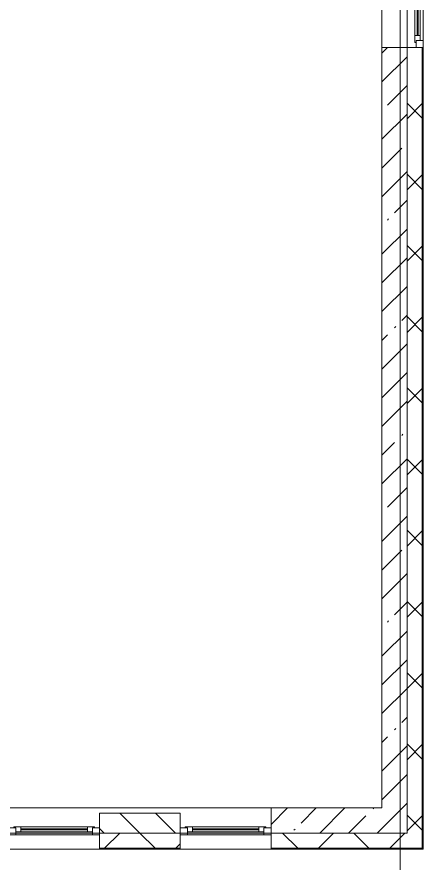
# Model space of a CAD drawing. Header units: millimetres. Extents: x -3238 to 193830, y -8553 to 29000.
# Drawn here: x 180167 to 184195, y -397 to 8004 of the extents above; entities that cross this region are included whole.
import ezdxf

# ---------------------------------------------------------------- set-up
doc = ezdxf.new("R2010")
doc.units = ezdxf.units.MM
for name, color, linetype, lineweight in [('A-GLAZ-2', 7, 'Continuous', 5), ('A-WALL', 7, 'Continuous', 9), ('A-WALL-3', 7, 'Continuous', 5), ('I-WALL-6', 7, 'Continuous', 5), ('Оси', 7, 'Continuous', 9)]:
    doc.layers.add(name, color=color, linetype=linetype, lineweight=lineweight)
pattern_1 = [(45, (58957.15, 0), (-353.5534, 353.5534), []), (135, (58957.15, 0), (-353.5534, -353.5534), [])]
pattern_2 = [(45, (58957.15, 0), (-285.1231, 285.1231), []), (45, (59242.27, 0), (-285.1231, 285.1231), [504.031, -100.806, 16.764, -84.042])]

# ---------------------------------------------------------------- blocks, each defined once
blk = doc.blocks.new('120_Окно_СКБ_1Ст - 120_Окно_СКБ_1Ст 900х2500_h_ с форточкой-22876038-2_3_1_птичка')
at = {"layer": 'A-GLAZ-2'}
for p, q in [((-450, -127), (-450, -57)), ((-450, -57), (-380, -57)), ((450, -57), (-450, -57)), ((-380, -57), (-380, -127)), ((380, -127), (380, -57)), ((380, -57), (450, -57)), ((450, -57), (450, -127)), ((-380, -127), (-450, -127)), ((-450, -127), (-400, -127)), ((-380, -127), (-400, -127)), ((-400, -127), (-400, -137)), ((-400, -137), (400, -137)), ((400, -137), (-400, -137)), ((380, -87), (-380, -87)), ((-380, -87), (-380, -127)), ((-330, -137), (-330, -87)), ((-330, -107), (330, -107)), ((330, -117), (-330, -117)), ((330, -137), (330, -87)), ((380, -127), (380, -87)), ((450, -127), (380, -127)), ((400, -127), (380, -127)), ((400, -127), (450, -127)), ((400, -137), (400, -127))]:
    blk.add_line(p, q, dxfattribs=at)
blk = doc.blocks.new('120_Окно_СКБ_2Ст_Фрамуга сверху - 120_Окно_СКБ_2Ст_2300х2500_h_ ДОО-22877051-2_3_1_птичка')
at = {"layer": 'A-GLAZ-2'}
for p, q in [((-1150, 13), (-1150, 83)), ((-1150, 83), (-1080, 83)), ((1150, 83), (-1150, 83)), ((-1080, 13), (-1150, 13)), ((-1150, 13), (-1100, 13)), ((-1080, 13), (-1100, 13)), ((-1100, 13), (-1100, 3)), ((-1100, 3), (540, 3)), ((540, 3), (-1100, 3)), ((-1080, 83), (-1080, 13)), ((-1080, 83), (1080, 83)), ((520, 53), (-1080, 53)), ((-1080, 53), (-1080, 13)), ((-1030, 3), (-1030, 53)), ((-1030, 33), (470, 33)), ((470, 23), (-1030, 23)), ((470, 3), (470, 53)), ((520, 13), (520, 83)), ((520, 83), (590, 83)), ((520, 13), (520, 53)), ((590, 13), (520, 13)), ((540, 13), (520, 13)), ((540, 13), (570, 13)), ((540, 13), (570, 13)), ((540, 3), (540, 13)), ((590, 13), (570, 13)), ((570, 13), (570, 3)), ((570, 3), (1100, 3)), ((1100, 3), (570, 3)), ((590, 83), (590, 13)), ((1080, 53), (590, 53)), ((590, 53), (590, 13)), ((640, 3), (640, 53)), ((640, 33), (1030, 33)), ((1030, 23), (640, 23)), ((1030, 3), (1030, 53)), ((1080, 13), (1080, 83)), ((1080, 83), (1150, 83)), ((1080, 13), (1080, 53)), ((1150, 13), (1080, 13)), ((1100, 13), (1080, 13)), ((1100, 13), (1150, 13)), ((1100, 3), (1100, 13)), ((1150, 83), (1150, 13))]:
    blk.add_line(p, q, dxfattribs=at)

msp = doc.modelspace()

# ---------------------------------------------------------------- hatches: boundary and pattern name
at = {"layer": 'A-WALL-3'}
h = msp.add_hatch(dxfattribs=at)
h.set_pattern_fill('FP_151', color=256, style=0, pattern_type=2)
h.set_pattern_definition(pattern_1)
h.paths.add_polyline_path([(184037.2, -250), (184187.2, -250), (184187.2, 7700), (184037.2, 7700), (184037.2, -100)])
h.paths.add_polyline_path([(184187.2, 10000), (184187.2, 11920), (184037.2, 11920), (184037.2, 10000)])
h.paths.add_polyline_path([(184187.2, 13120), (184187.2, 21400), (184037.2, 21400), (184037.2, 13120)])
h = msp.add_hatch(dxfattribs=at)
h.set_pattern_fill('FP_161', color=256, style=0, pattern_type=2)
h.set_pattern_definition([(135, (58957.15, 0), (-176.7767, -176.7767), [])])
h.paths.add_polyline_path([(181787.2, -100), (181787.2, 100), (180987.2, 100), (180987.2, -100)])
h.paths.add_polyline_path([(168794.2, -100), (169187.2, -100), (169187.2, 100), (167887.2, 100), (167887.2, -100), (168273.7, -100)])
h.paths.add_polyline_path([(178163, -100), (178287.2, -100), (178287.2, 100), (177787.2, 100), (177787.2, -100)])
h.paths.add_polyline_path([(172387.2, -100), (172637.2, -100), (172637.2, 100), (172387.2, 100)])
h.paths.add_polyline_path([(174519.6, -100), (174587.2, -100), (174587.2, 100), (173537.2, 100), (173537.2, -100)])
h.paths.add_polyline_path([(153737.2, -100), (153737.2, 100), (153487.2, 100), (153487.2, -100), (153699.9, -100)])
h.paths.add_polyline_path([(160687.2, -100), (160687.2, 100), (159787.2, 100), (159787.2, -100), (159945.8, -100)])
h.paths.add_polyline_path([(154637.2, -100), (157987.2, -100), (157987.2, 100), (154637.2, 100)])
h.paths.add_polyline_path([(163068.8, -100), (163787.2, -100), (163787.2, 100), (162737.2, 100), (162737.2, -100)])
h.paths.add_polyline_path([(161837.2, -100), (161837.2, 100), (161587.2, 100), (161587.2, -100)])
h.paths.add_polyline_path([(151618, -100), (151687.2, -100), (151687.2, 100), (150887.2, 100), (150887.2, -100), (151097.5, -100)])
h = msp.add_hatch(dxfattribs=at)
h.set_pattern_fill('FP_151', color=256, style=0, pattern_type=2)
h.set_pattern_definition(pattern_1)
h.paths.add_polyline_path([(180987.2, -250), (181787.2, -250), (181787.2, -100), (180987.2, -100)])
h.paths.add_polyline_path([(180087.2, -250), (180087.2, -100), (179187.2, -100), (179187.2, -250), (179724.5, -250)])
h.paths.add_polyline_path([(183888.4, -250), (184037.2, -250), (184037.2, -100), (182687.2, -100), (182687.2, -250), (182847.4, -250)])
h.paths.add_polyline_path([(172437.6, -250), (172637.2, -250), (172637.2, -100), (171487.2, -100), (171487.2, -250), (171917.1, -250)])
h.paths.add_polyline_path([(168273.7, -250), (169187.2, -250), (169187.2, -100), (167887.2, -100), (167887.2, -250)])
h.paths.add_polyline_path([(166987.2, -250), (166987.2, -100), (166087.2, -100), (166087.2, -250), (166191.7, -250)])
h.paths.add_polyline_path([(173537.2, -250), (174587.2, -250), (174587.2, -100), (173537.2, -100)])
h.paths.add_polyline_path([(178287.2, -250), (178287.2, -100), (176887.2, -100), (176887.2, -250), (178163, -250)])
h.paths.add_polyline_path([(153737.2, -250), (153737.2, -100), (152587.2, -100), (152587.2, -250), (153699.9, -250)])
h.paths.add_polyline_path([(163068.8, -250), (163787.2, -250), (163787.2, -100), (162737.2, -100), (162737.2, -250)])
h.paths.add_polyline_path([(154740.9, -250), (158887.2, -250), (158887.2, -100), (154637.2, -100), (154637.2, -250)])
h.paths.add_polyline_path([(161837.2, -250), (161837.2, -100), (159787.2, -100), (159787.2, -250), (160986.8, -250)])
h.paths.add_polyline_path([(151618, -250), (151687.2, -250), (151687.2, -100), (150887.2, -100), (150887.2, -250), (151097.5, -250)])
h.paths.add_polyline_path([(148495, -250), (149987.2, -250), (149987.2, -100), (148167.2, -100), (148167.2, -250)])
at = {"layer": 'I-WALL-6'}
h = msp.add_hatch(dxfattribs=at)
h.set_pattern_fill('FP_159', color=256, style=0, pattern_type=2)
h.set_pattern_definition(pattern_2)
h.paths.add_polyline_path([(183787.2, -100), (184037.2, -100), (184037.2, 7700), (183787.2, 7700), (183787.2, 150)])
h = msp.add_hatch(dxfattribs=at)
h.set_pattern_fill('FP_159', color=256, style=0, pattern_type=2)
h.set_pattern_definition(pattern_2)
h.paths.add_polyline_path([(183787.2, -100), (183787.2, 150), (182687.2, 150), (182687.2, -100), (182847.4, -100)])

# ---------------------------------------------------------------- linework, layer by layer
at = {"layer": 'A-WALL'}
for p, q in [((184187.2, -250), (184187.2, 7700)), ((184190.2, -253), (184190.2, 7700)), ((180987.2, -100), (181787.2, -100)), ((181787.2, -100), (180987.2, -100)), ((180987.2, -250), (181787.2, -250)), ((182687.2, -250), (184187.2, -250)), ((180987.2, -253), (181787.2, -253)), ((182687.2, -253), (184190.2, -253))]:
    msp.add_line(p, q, dxfattribs=at)
at = {"layer": 'A-WALL-3'}
for p, q in [((184195.2, -258), (184195.2, 21558)), ((184195.2, 7700), (184037.2, 7700)), ((181787.2, 100), (180987.2, 100)), ((180987.2, 100), (180987.2, -258)), ((181787.2, -258), (181787.2, 100)), ((184037.2, -100), (182687.2, -100)), ((182687.2, -100), (182687.2, -258)), ((178287.2, -258), (184195.2, -258))]:
    msp.add_line(p, q, dxfattribs=at)
at = {"layer": 'I-WALL-6'}
for p, q in [((183787.2, 10000), (183787.2, 150)), ((184037.2, -100), (184037.2, 10000)), ((184037.2, 7700), (183787.2, 7700)), ((180087.2, 150), (182687.2, 150)), ((183787.2, 150), (182687.2, 150)), ((182687.2, 150), (182687.2, -100)), ((180987.2, -100), (180087.2, -100)), ((182687.2, -100), (181787.2, -100)), ((182687.2, -100), (184037.2, -100))]:
    msp.add_line(p, q, dxfattribs=at)
at = {"layer": 'Оси'}
msp.add_line((183967.2, -1906.3), (183967.2, 9979), dxfattribs=at)

# ---------------------------------------------------------------- block references
at = {"layer": 'A-GLAZ-2'}
for name, p, rotation in [('120_Окно_СКБ_2Ст_Фрамуга сверху - 120_Окно_СКБ_2Ст_2300х2500_h_ ДОО-22877051-2_3_1_птичка', (184112.2, 8850), 269.9999999999999), ('120_Окно_СКБ_1Ст - 120_Окно_СКБ_1Ст 900х2500_h_ с форточкой-22876038-2_3_1_птичка', (180537.2, -175), 180), ('120_Окно_СКБ_1Ст - 120_Окно_СКБ_1Ст 900х2500_h_ с форточкой-22876038-2_3_1_птичка', (182237.2, -175), 180)]:
    msp.add_blockref(name, p, dxfattribs=dict(at, rotation=rotation))

doc.saveas('drawing.dxf')
